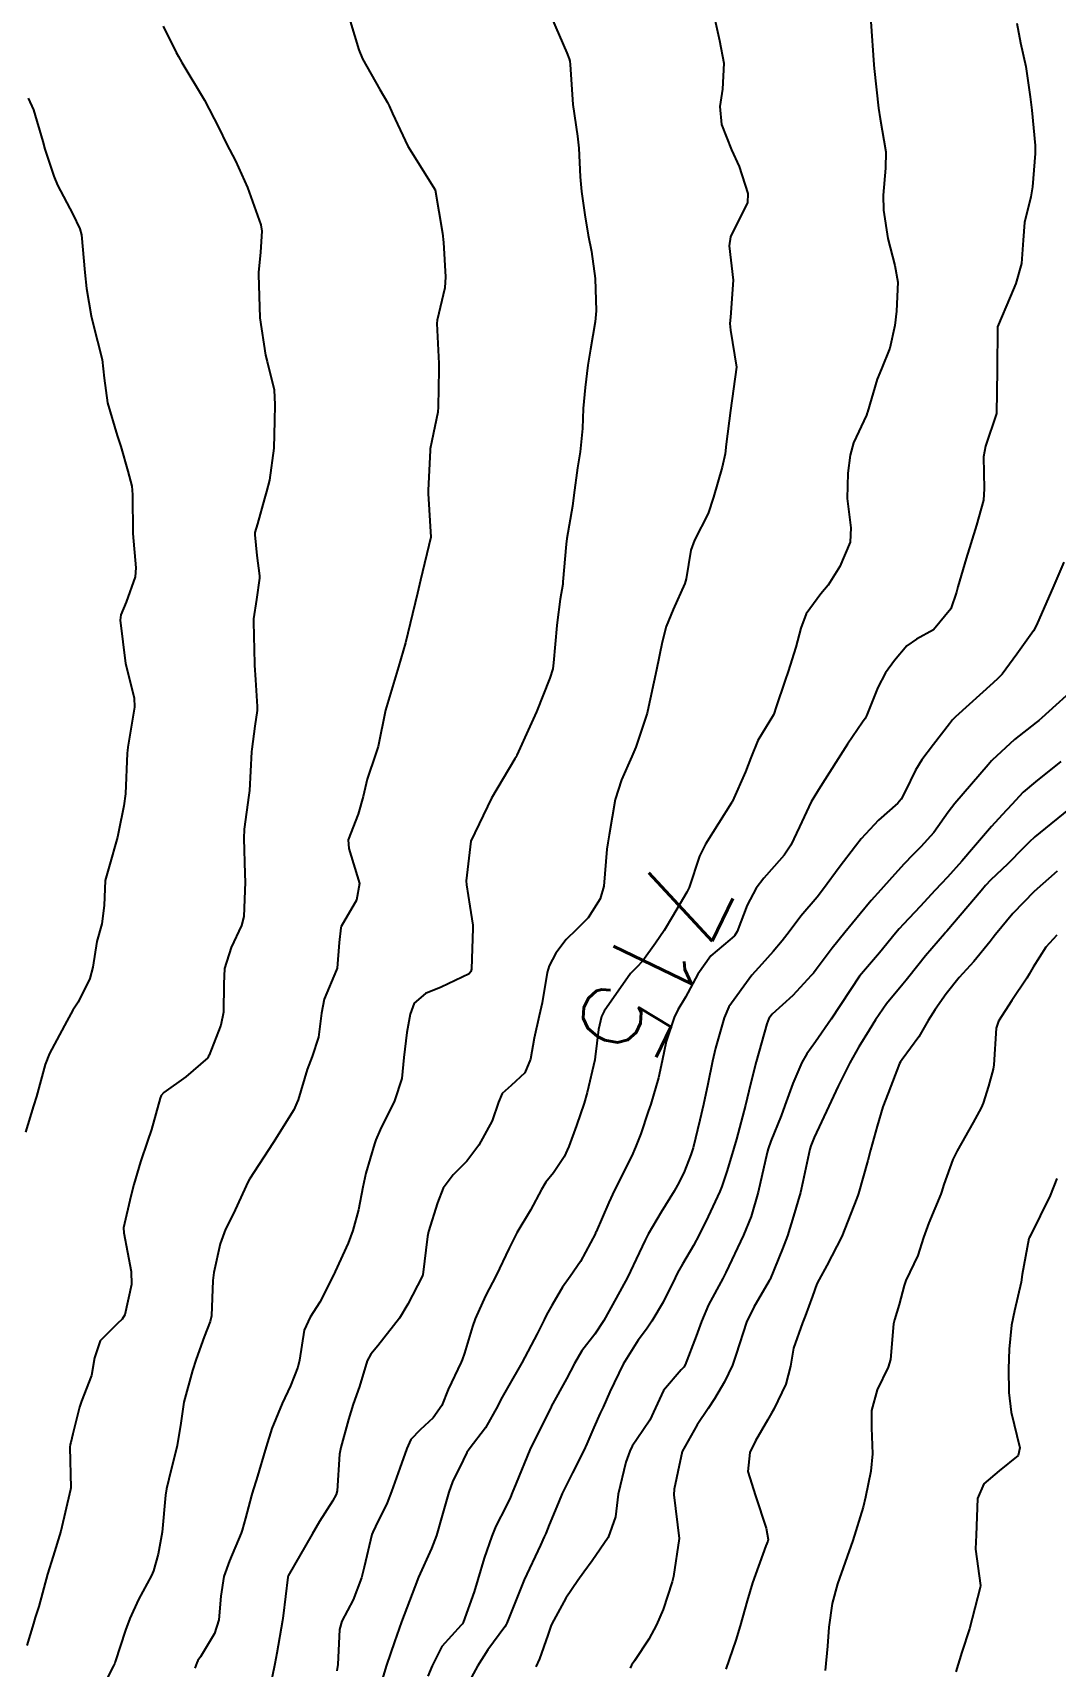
# Model space of a CAD drawing. Header units: metres. Extents: x 298520 to 308411, y 7433745 to 7450750.
# Drawn here: x 301546.9 to 301594, y 7442580.4 to 7442655.7 of the extents above; entities that cross this region are included whole.
import ezdxf
from ezdxf.enums import TextEntityAlignment as Align

# ---------------------------------------------------------------- set-up
doc = ezdxf.new("R2010")
doc.units = ezdxf.units.M
doc.header["$LTSCALE"] = 10
doc.linetypes.add('DASHED', pattern=[0.75, 0.5, -0.25])
for name, color, linetype in [('Cotas', 45, 'Continuous'), ('Curvas de Nivel 1m', 11, 'Continuous'), ('Curvas de Nivel 5m', 15, 'Continuous'), ('Vias Secundárias', 230, 'DASHED')]:
    doc.layers.add(name, color=color, linetype=linetype)
doc.styles.add('Style-STANDARD', font='STANDARD.shx')

msp = doc.modelspace()

# ---------------------------------------------------------------- linework, layer by layer
at = {"layer": 'Curvas de Nivel 1m', "flags": 128}
for points, elevation in [([(301552.886, 7442655.958), (301553.485, 7442654.743), (301553.589, 7442654.559), (301553.746, 7442654.29), (301554.784, 7442652.547), (301555.44, 7442651.27), (301555.798, 7442650.536), (301556.208, 7442649.75), (301556.771, 7442648.526), (301557.387, 7442646.8), (301557.426, 7442646.519), (301557.373, 7442645.548), (301557.275, 7442644.61), (301557.276, 7442644.521), (301557.333, 7442642.52), (301557.6, 7442640.8), (301557.675, 7442640.515), (301558.002, 7442639.211), (301558.026, 7442638.509), (301558.019, 7442637.772), (301557.978, 7442636.509), (301557.784, 7442635.047), (301557.643, 7442634.514), (301557.551, 7442634.202), (301557.221, 7442633.034), (301557.112, 7442632.623), (301557.111, 7442632.521), (301557.203, 7442631.568), (301557.314, 7442630.639), (301557.315, 7442630.518), (301557.183, 7442629.538), (301557.05, 7442628.645), (301557.044, 7442628.521), (301557.084, 7442626.58), (301557.085, 7442626.521), (301557.136, 7442625.843), (301557.217, 7442624.612), (301557.216, 7442624.519), (301557.213, 7442624.428), (301557.111, 7442623.713), (301556.964, 7442622.652), (301556.956, 7442622.521), (301556.852, 7442620.745), (301556.827, 7442620.522), (301556.618, 7442618.963), (301556.591, 7442618.525), (301556.646, 7442616.907), (301556.654, 7442616.524), (301556.599, 7442614.932), (301556.496, 7442614.525), (301556.021, 7442613.502), (301555.714, 7442612.533), (301555.67, 7442611.835), (301555.661, 7442610.533), (301555.545, 7442609.936), (301554.999, 7442608.539), (301554.977, 7442608.494), (301554.931, 7442608.427), (301553.924, 7442607.549), (301552.907, 7442606.829), (301552.787, 7442606.689), (301552.74, 7442606.572), (301552.343, 7442605.121), (301552.158, 7442604.577), (301551.829, 7442603.625), (301551.522, 7442602.583), (301551.388, 7442602.051), (301551.058, 7442600.588), (301551.065, 7442600.354), (301551.398, 7442598.584), (301551.413, 7442597.975), (301551.11, 7442596.587), (301550.99, 7442596.379), (301550.779, 7442596.183), (301549.982, 7442595.387), (301549.716, 7442594.6), (301549.575, 7442593.781), (301549.122, 7442592.606), (301549.018, 7442592.328), (301548.72, 7442591.105), (301548.623, 7442590.702), (301548.6, 7442590.612), (301548.576, 7442590.476), (301548.617, 7442588.611), (301548.609, 7442588.528), (301548.168, 7442586.618), (301547.811, 7442585.467), (301547.555, 7442584.626), (301547.144, 7442583.148), (301546.98, 7442582.635), (301546.896, 7442582.359), (301546.603, 7442581.343)], 719), ([(301561.5, 7442656.189), (301561.897, 7442654.873), (301562.068, 7442654.461), (301562.862, 7442653.049), (301563.213, 7442652.444), (301563.297, 7442652.288), (301563.448, 7442651.938), (301564.152, 7442650.433), (301565.413, 7442648.42), (301565.752, 7442646.416), (301565.795, 7442646), (301565.894, 7442644.415), (301565.867, 7442643.903), (301565.509, 7442642.418), (301565.494, 7442642.256), (301565.58, 7442640.417), (301565.587, 7442640.14), (301565.553, 7442638.417), (301565.534, 7442638.173), (301565.27, 7442636.861), (301565.193, 7442636.492), (301565.179, 7442636.421), (301565.101, 7442634.565), (301565.101, 7442634.421), (301565.213, 7442632.42), (301564.747, 7442630.427), (301564.598, 7442629.84), (301564.271, 7442628.434), (301564.051, 7442627.545), (301563.719, 7442626.441), (301563.123, 7442624.45), (301562.785, 7442622.766), (301562.688, 7442622.454), (301562.275, 7442621.264), (301562.092, 7442620.46), (301561.873, 7442619.654), (301561.414, 7442618.466), (301561.443, 7442618.07), (301561.934, 7442616.461), (301561.79, 7442615.687), (301561.086, 7442614.469), (301561.062, 7442614.41), (301560.996, 7442613.737), (301560.896, 7442612.559), (301560.873, 7442612.471), (301560.308, 7442611.132), (301560.18, 7442610.478), (301560.042, 7442609.379), (301559.755, 7442608.482), (301559.523, 7442607.885), (301559.099, 7442606.488), (301559.047, 7442606.343), (301558.898, 7442606.023), (301557.948, 7442604.504), (301556.866, 7442602.825), (301556.753, 7442602.632), (301556.703, 7442602.522), (301556.114, 7442601.257), (301555.758, 7442600.531), (301555.508, 7442599.851), (301555.217, 7442598.536), (301555.175, 7442598.169), (301555.108, 7442596.537), (301555.049, 7442596.268), (301554.773, 7442595.562), (301554.395, 7442594.546), (301554.227, 7442594.018), (301553.84, 7442592.554), (301553.69, 7442591.594), (301553.527, 7442590.558), (301553.142, 7442589.008), (301553.029, 7442588.565), (301552.987, 7442588.267), (301552.832, 7442586.567), (301552.653, 7442585.559), (301552.434, 7442584.783), (301552.34, 7442584.573), (301551.744, 7442583.467), (301551.34, 7442582.583), (301551.143, 7442582.057), (301550.666, 7442580.589), (301550.645, 7442580.536), (301550.591, 7442580.411), (301549.979, 7442579.196)], 718), ([(301570.773, 7442656.357), (301571.487, 7442654.727), (301571.599, 7442654.463), (301571.624, 7442654.348), (301571.632, 7442654.196), (301571.757, 7442652.345), (301571.984, 7442650.888), (301572.046, 7442650.341), (301572.101, 7442649.021), (301572.161, 7442648.339), (301572.321, 7442647.265), (301572.47, 7442646.334), (301572.618, 7442645.574), (301572.794, 7442644.329), (301572.832, 7442642.844), (301572.793, 7442642.335), (301572.577, 7442641.081), (301572.458, 7442640.339), (301572.331, 7442639.311), (301572.243, 7442638.341), (301572.204, 7442637.415), (301572.105, 7442636.342), (301571.982, 7442635.616), (301571.804, 7442634.344), (301571.742, 7442633.838), (301571.492, 7442632.347), (301571.462, 7442632.096), (301571.307, 7442630.349), (301571.295, 7442630.246), (301571.185, 7442629.555), (301571.036, 7442628.489), (301571.022, 7442628.352), (301570.876, 7442626.624), (301570.834, 7442626.353), (301570.698, 7442625.914), (301570.084, 7442624.36), (301569.785, 7442623.692), (301569.187, 7442622.369), (301569.158, 7442622.303), (301569.091, 7442622.194), (301568.012, 7442620.386), (301567.053, 7442618.4), (301566.852, 7442616.575), (301566.855, 7442616.402), (301567.013, 7442615.411), (301567.147, 7442614.541), (301567.149, 7442614.398), (301567.088, 7442612.502), (301567.065, 7442612.399), (301566.981, 7442612.296), (301565.698, 7442611.687), (301564.968, 7442611.393), (301564.453, 7442610.935), (301564.268, 7442610.43), (301564.105, 7442609.593), (301563.969, 7442608.434), (301563.887, 7442607.467), (301563.546, 7442606.44), (301562.889, 7442605.103), (301562.688, 7442604.648), (301562.614, 7442604.453), (301562.215, 7442603.111), (301562.084, 7442602.458), (301561.881, 7442601.426), (301561.618, 7442600.462), (301561.407, 7442599.884), (301560.814, 7442598.581), (301560.779, 7442598.505), (301560.761, 7442598.471), (301560.101, 7442597.17), (301559.652, 7442596.481), (301559.383, 7442595.878), (301559.158, 7442594.486), (301559.083, 7442594.163), (301558.751, 7442593.317), (301558.372, 7442592.496), (301557.889, 7442591.339), (301557.632, 7442590.506), (301557.184, 7442588.999), (301557.029, 7442588.515), (301556.951, 7442588.254), (301556.673, 7442587.217), (301556.524, 7442586.663), (301556.479, 7442586.522), (301555.93, 7442585.247), (301555.68, 7442584.53), (301555.544, 7442583.621), (301555.448, 7442582.532), (301555.244, 7442581.903), (301554.597, 7442580.818), (301554.485, 7442580.651), (301554.436, 7442580.542), (301554.346, 7442580.299)], 717), ([(301578.308, 7442656.268), (301578.525, 7442655.296), (301578.719, 7442654.261), (301578.667, 7442653.06), (301578.531, 7442652.264), (301578.615, 7442651.433), (301579.079, 7442650.255), (301579.422, 7442649.502), (301579.834, 7442648.246), (301579.82, 7442647.825), (301579.39, 7442647.008), (301579.022, 7442646.255), (301578.968, 7442645.846), (301579.145, 7442644.253), (301579.036, 7442642.555), (301579.001, 7442642.255), (301579.026, 7442641.95), (301579.313, 7442640.25), (301579.03, 7442638.254), (301578.832, 7442636.694), (301578.786, 7442636.257), (301578.641, 7442635.644), (301578.242, 7442634.265), (301577.997, 7442633.502), (301577.377, 7442632.278), (301577.208, 7442631.815), (301576.986, 7442630.491), (301576.925, 7442630.283), (301576.381, 7442629.088), (301576.059, 7442628.291), (301575.873, 7442627.583), (301575.62, 7442626.295), (301575.202, 7442624.378), (301575.181, 7442624.299), (301575.167, 7442624.255), (301575.12, 7442624.117), (301574.664, 7442622.742), (301574.484, 7442622.309), (301574.005, 7442621.239), (301573.709, 7442620.32), (301573.438, 7442618.706), (301573.37, 7442618.325), (301573.331, 7442618.044), (301573.191, 7442616.327), (301573.017, 7442615.745), (301572.465, 7442614.878), (301571.938, 7442614.341), (301571.46, 7442613.881), (301570.986, 7442613.242), (301570.672, 7442612.659), (301570.584, 7442612.354), (301570.353, 7442610.962), (301570.208, 7442610.357), (301569.972, 7442609.33), (301569.811, 7442608.361), (301569.553, 7442607.734), (301568.915, 7442607.149), (301568.501, 7442606.784), (301568.337, 7442606.378), (301568.038, 7442605.527), (301567.434, 7442604.392), (301566.876, 7442603.666), (301566.242, 7442603.033), (301565.788, 7442602.411), (301565.529, 7442601.737), (301565.114, 7442600.417), (301565.063, 7442600.186), (301564.841, 7442598.42), (301564.835, 7442598.397), (301564.812, 7442598.353), (301564.155, 7442597.067), (301563.775, 7442596.435), (301562.77, 7442595.157), (301562.445, 7442594.774), (301562.279, 7442594.455), (301561.928, 7442593.281), (301561.63, 7442592.461), (301561.429, 7442591.766), (301561.072, 7442590.466), (301561.01, 7442590.167), (301560.902, 7442588.468), (301560.858, 7442588.3), (301560.686, 7442587.992), (301560.081, 7442587.066), (301559.754, 7442586.479), (301558.643, 7442584.55), (301558.626, 7442584.5), (301558.411, 7442582.716), (301558.381, 7442582.502), (301558.12, 7442580.985), (301558.034, 7442580.506), (301557.788, 7442579.3)], 716), ([(301592.228, 7442656.103), (301592.403, 7442655.191), (301592.645, 7442654.098), (301592.847, 7442652.711), (301592.913, 7442652.095), (301593.073, 7442650.457), (301593.077, 7442650.094), (301592.949, 7442648.556), (301592.864, 7442648.095), (301592.577, 7442646.912), (301592.513, 7442646.099), (301592.448, 7442645.023), (301592.185, 7442644.102), (301591.94, 7442643.518), (301591.333, 7442642.11), (301591.313, 7442640.11), (301591.283, 7442638.11), (301590.777, 7442636.605), (301590.696, 7442636.116), (301590.728, 7442634.636), (301590.683, 7442634.116), (301590.369, 7442632.975), (301590.113, 7442632.121), (301589.895, 7442631.434), (301589.51, 7442630.127), (301589.44, 7442629.877), (301589.183, 7442629.108), (301588.378, 7442628.142), (301587.601, 7442627.719), (301587.162, 7442627.401), (301586.583, 7442626.734), (301586.176, 7442626.17), (301585.816, 7442625.493), (301585.304, 7442624.178), (301585.242, 7442624.058), (301585.118, 7442623.885), (301584.414, 7442622.879), (301583.984, 7442622.197), (301583.079, 7442620.775), (301582.863, 7442620.424), (301582.75, 7442620.213), (301582.212, 7442619.067), (301581.808, 7442618.222), (301581.51, 7442617.762), (301581.038, 7442617.234), (301580.559, 7442616.706), (301580.215, 7442616.238), (301579.8, 7442615.457), (301579.342, 7442614.247), (301579.208, 7442614.04), (301578.997, 7442613.862), (301578.122, 7442613.127), (301577.527, 7442612.272), (301576.962, 7442611.214), (301576.609, 7442610.631), (301576.427, 7442610.285), (301576.061, 7442609.17), (301575.885, 7442608.29), (301575.712, 7442607.501), (301575.352, 7442606.296), (301575.239, 7442605.958), (301574.889, 7442604.926), (301574.656, 7442604.303), (301574.485, 7442603.912), (301573.684, 7442602.318), (301573.415, 7442601.761), (301572.834, 7442600.399), (301572.812, 7442600.352), (301572.802, 7442600.33), (301572.113, 7442599.044), (301571.634, 7442598.342), (301571.292, 7442597.858), (301570.793, 7442597.004), (301570.555, 7442596.585), (301570.434, 7442596.355), (301570.118, 7442595.702), (301569.414, 7442594.37), (301568.751, 7442593.218), (301568.45, 7442592.679), (301568.305, 7442592.384), (301567.736, 7442591.381), (301566.987, 7442590.397), (301566.876, 7442590.234), (301566.708, 7442589.89), (301566.221, 7442588.881), (301566.048, 7442588.406), (301565.744, 7442587.342), (301565.474, 7442586.412), (301565.253, 7442585.818), (301564.644, 7442584.486), (301564.617, 7442584.42), (301564.6, 7442584.378), (301563.866, 7442582.431), (301563.536, 7442581.509), (301563.18, 7442580.441), (301562.573, 7442578.45)], 714), ([(301594.395, 7442631.262), (301593.881, 7442630.08), (301593.177, 7442628.474), (301593.06, 7442628.205), (301592.997, 7442628.092), (301592.226, 7442627.031), (301591.544, 7442626.106), (301591.353, 7442625.896), (301591.139, 7442625.7), (301589.398, 7442624.136), (301589.262, 7442623.996), (301589.118, 7442623.817), (301588.384, 7442622.867), (301587.854, 7442622.152), (301587.558, 7442621.685), (301587.078, 7442620.702), (301586.898, 7442620.338), (301586.737, 7442620.163), (301585.857, 7442619.38), (301585.056, 7442618.516), (301584.787, 7442618.184), (301584.035, 7442617.198), (301583.322, 7442616.206), (301583.019, 7442615.827), (301582.277, 7442614.95), (301581.74, 7442614.223), (301581.413, 7442613.81), (301580.989, 7442613.321), (301580.469, 7442612.747), (301580.014, 7442612.24), (301578.958, 7442610.768), (301578.731, 7442610.262), (301578.342, 7442608.863), (301578.202, 7442608.267), (301577.983, 7442607.204), (301577.788, 7442606.271), (301577.616, 7442605.553), (301577.305, 7442604.276), (301577.206, 7442603.95), (301576.871, 7442603.128), (301576.593, 7442602.556), (301576.437, 7442602.284), (301575.829, 7442601.309), (301575.239, 7442600.296), (301575.099, 7442600.028), (301574.824, 7442599.44), (301574.275, 7442598.308), (301573.759, 7442597.355), (301573.191, 7442596.324), (301572.777, 7442595.697), (301572.182, 7442594.923), (301571.833, 7442594.339), (301571.468, 7442593.631), (301570.77, 7442592.35), (301570.758, 7442592.334), (301570.742, 7442592.293), (301570.085, 7442590.997), (301569.787, 7442590.364), (301569.15, 7442588.826), (301568.966, 7442588.376), (301568.882, 7442588.186), (301568.684, 7442587.767), (301568.214, 7442586.84), (301568.03, 7442586.386), (301567.677, 7442585.366), (301567.387, 7442584.393), (301567.211, 7442583.82), (301566.714, 7442582.399), (301566.68, 7442582.341), (301566.621, 7442582.278), (301565.719, 7442581.296), (301565.284, 7442580.413), (301565.078, 7442579.925)], 713), ([(301595.139, 7442625.687), (301593.385, 7442624.086), (301593.245, 7442623.964), (301593.12, 7442623.868), (301592.123, 7442623.084), (301591.093, 7442622.147), (301591.076, 7442622.127), (301591.06, 7442622.11), (301590.903, 7442621.925), (301589.373, 7442620.136), (301589.069, 7442619.744), (301588.395, 7442618.812), (301587.797, 7442618.153), (301587.428, 7442617.776), (301587.041, 7442617.369), (301586.463, 7442616.734), (301585.956, 7442616.171), (301585.517, 7442615.676), (301585.012, 7442615.055), (301584.301, 7442614.191), (301583.715, 7442613.476), (301582.977, 7442612.49), (301582.855, 7442612.331), (301582.751, 7442612.212), (301581.896, 7442611.289), (301580.955, 7442610.437), (301580.798, 7442610.232), (301580.702, 7442609.985), (301580.212, 7442608.241), (301579.948, 7442607.214), (301579.721, 7442606.248), (301579.305, 7442604.671), (301579.18, 7442604.256), (301578.873, 7442603.239), (301578.631, 7442602.496), (301578.539, 7442602.263), (301578, 7442601.114), (301577.582, 7442600.273), (301577.323, 7442599.78), (301576.819, 7442598.91), (301576.586, 7442598.512), (301576.472, 7442598.283), (301575.924, 7442597.161), (301575.405, 7442596.294), (301575.15, 7442595.925), (301574.774, 7442595.413), (301574.081, 7442594.31), (301573.466, 7442593.035), (301573.153, 7442592.324), (301573.021, 7442592.043), (301572.729, 7442591.389), (301572.411, 7442590.64), (301572.262, 7442590.335), (301571.739, 7442589.303), (301571.269, 7442588.344), (301571.096, 7442587.936), (301570.671, 7442586.912), (301570.513, 7442586.504), (301570.448, 7442586.353), (301570.265, 7442585.962), (301569.513, 7442584.367), (301568.78, 7442582.534), (301568.726, 7442582.378), (301568.693, 7442582.308), (301568.62, 7442582.21), (301567.84, 7442581.152), (301567.362, 7442580.392), (301567.092, 7442579.891)], 712), ([(301594.255, 7442622.073), (301593.083, 7442621.144), (301592.515, 7442620.66), (301591.993, 7442620.101), (301591.555, 7442619.618), (301591.063, 7442619.084), (301590.231, 7442618.122), (301589.686, 7442617.488), (301589.032, 7442616.75), (301588.734, 7442616.437), (301588.462, 7442616.146), (301587.766, 7442615.402), (301587.007, 7442614.585), (301586.804, 7442614.363), (301586.635, 7442614.164), (301585.894, 7442613.267), (301584.973, 7442612.18), (301583.665, 7442610.199), (301582.942, 7442609.163), (301582.542, 7442608.609), (301582.317, 7442608.216), (301581.897, 7442607.241), (301581.539, 7442606.224), (301581.37, 7442605.753), (301580.886, 7442604.579), (301580.758, 7442604.232), (301580.713, 7442604.065), (301580.309, 7442602.238), (301579.978, 7442601.111), (301579.621, 7442600.248), (301578.816, 7442598.527), (301578.727, 7442598.347), (301578.681, 7442598.261), (301578.022, 7442597.04), (301577.694, 7442596.271), (301577.452, 7442595.597), (301576.934, 7442594.278), (301576.871, 7442594.169), (301576.761, 7442594.04), (301575.947, 7442593.092), (301575.569, 7442592.292), (301575.307, 7442591.722), (301574.721, 7442590.86), (301574.494, 7442590.526), (301574.382, 7442590.305), (301574.199, 7442589.798), (301573.857, 7442588.313), (301573.726, 7442587.266), (301573.398, 7442586.319), (301572.652, 7442585.245), (301572.262, 7442584.718), (301571.987, 7442584.337), (301571.444, 7442583.533), (301570.794, 7442582.348), (301570.742, 7442582.228), (301570.615, 7442581.821), (301570.222, 7442580.732), (301570.056, 7442580.358)], 711), ([(301594.093, 7442617.018), (301593.023, 7442616.09), (301592.04, 7442615.072), (301591.237, 7442614.108), (301591.139, 7442613.97), (301590.998, 7442613.788), (301590.238, 7442612.867), (301589.565, 7442612.131), (301588.965, 7442611.368), (301588.457, 7442610.646), (301588.142, 7442610.148), (301587.711, 7442609.387), (301586.935, 7442608.346), (301586.859, 7442608.236), (301586.826, 7442608.161), (301586.289, 7442606.789), (301586.057, 7442606.168), (301585.785, 7442605.28), (301585.482, 7442604.174), (301585.356, 7442603.695), (301584.931, 7442602.179), (301584.91, 7442602.122), (301584.851, 7442601.952), (301584.165, 7442600.19), (301583.467, 7442598.847), (301583.108, 7442598.206), (301583.012, 7442598.005), (301582.801, 7442597.448), (301582.474, 7442596.527), (301582.343, 7442596.214), (301581.939, 7442595.051), (301581.789, 7442594.22), (301581.584, 7442593.393), (301581.02, 7442592.227), (301580.918, 7442592.05), (301580.735, 7442591.721), (301580.185, 7442590.774), (301579.918, 7442590.242), (301579.83, 7442589.369), (301580.175, 7442588.238), (301580.671, 7442586.748), (301580.764, 7442586.229), (301580.746, 7442586.145), (301580.66, 7442585.94), (301580.044, 7442584.239), (301579.793, 7442583.401), (301579.472, 7442582.247), (301579.274, 7442581.589), (301578.819, 7442580.257)], 709), ([(301594.077, 7442614.074), (301593.559, 7442613.517), (301592.981, 7442612.603), (301592.797, 7442612.271), (301592.692, 7442612.093), (301591.992, 7442611.071), (301591.375, 7442610.106), (301591.273, 7442609.784), (301591.173, 7442608.108), (301591.131, 7442607.907), (301590.918, 7442607.113), (301590.678, 7442606.342), (301590.577, 7442606.115), (301590.219, 7442605.443), (301589.473, 7442604.131), (301589.277, 7442603.734), (301588.86, 7442602.58), (301588.759, 7442602.236), (301588.726, 7442602.141), (301588.164, 7442600.823), (301587.931, 7442600.149), (301587.656, 7442599.32), (301587.116, 7442598.157), (301587.028, 7442597.939), (301586.796, 7442597.065), (301586.589, 7442596.358), (301586.546, 7442596.162), (301586.401, 7442594.529), (301586.292, 7442594.165), (301585.795, 7442593.128), (301585.534, 7442592.172), (301585.523, 7442591.38), (301585.581, 7442590.171), (301585.495, 7442589.382), (301585.258, 7442588.174), (301585.145, 7442587.717), (301584.663, 7442586.18), (301583.956, 7442584.19), (301583.714, 7442583.274), (301583.554, 7442582.196), (301583.495, 7442581.311), (301583.391, 7442580.198)], 708), ([(301594.077, 7442602.859), (301593.768, 7442602.076), (301592.834, 7442600.204), (301592.791, 7442600.132), (301592.776, 7442600.091), (301592.477, 7442598.433), (301592.42, 7442598.094), (301592.124, 7442596.766), (301591.975, 7442596.098), (301591.869, 7442595.002), (301591.846, 7442594.099), (301591.852, 7442592.999), (301591.969, 7442592.098), (301592.361, 7442590.451), (301592.286, 7442590.094), (301591.419, 7442589.39), (301590.7, 7442588.795), (301590.412, 7442588.114), (301590.353, 7442586.43), (301590.338, 7442586.115), (301590.324, 7442585.779), (301590.545, 7442584.111), (301590.54, 7442584.01), (301590.039, 7442582.119), (301589.693, 7442581.037), (301589.413, 7442580.128)], 707)]:
    msp.add_lwpolyline(points, dxfattribs=dict(at, elevation=elevation))
at = {"layer": 'Curvas de Nivel 5m', "flags": 128}
for points, elevation in [([(301585.503, 7442656.18), (301585.637, 7442654.178), (301585.654, 7442654.005), (301585.845, 7442652.176), (301585.925, 7442651.698), (301586.184, 7442650.172), (301586.174, 7442649.42), (301586.071, 7442648.173), (301586.085, 7442647.484), (301586.282, 7442646.171), (301586.609, 7442644.929), (301586.741, 7442644.166), (301586.683, 7442642.826), (301586.604, 7442642.167), (301586.374, 7442641.118), (301585.99, 7442640.173), (301585.793, 7442639.688), (301585.344, 7442638.179), (301585.334, 7442638.138), (301585.291, 7442638.031), (301584.699, 7442636.761), (301584.547, 7442636.191), (301584.43, 7442635.368), (301584.402, 7442634.193), (301584.569, 7442632.843), (301584.542, 7442632.19), (301584.066, 7442631.061), (301583.525, 7442630.205), (301583.189, 7442629.8), (301582.517, 7442628.88), (301582.269, 7442628.219), (301582.042, 7442627.339), (301581.68, 7442626.225), (301581.544, 7442625.821), (301581.126, 7442624.546), (301581.048, 7442624.307), (301581.006, 7442624.231), (301580.295, 7442623.048), (301579.962, 7442622.241), (301579.723, 7442621.607), (301579.114, 7442620.25), (301579.099, 7442620.223), (301579.072, 7442620.174), (301577.879, 7442618.268), (301577.602, 7442617.714), (301577.121, 7442616.279), (301577.021, 7442616.056), (301576.36, 7442614.936), (301575.977, 7442614.29), (301575.579, 7442613.709), (301574.982, 7442612.886), (301574.702, 7442612.579), (301574.426, 7442612.308), (301573.204, 7442610.575), (301573.083, 7442610.328), (301572.947, 7442609.728), (301572.794, 7442608.472), (301572.77, 7442608.332), (301572.422, 7442606.823), (301572.285, 7442606.336), (301571.933, 7442605.299), (301571.585, 7442604.343), (301571.366, 7442603.858), (301570.871, 7442603.121), (301570.521, 7442602.698), (301570.315, 7442602.355), (301569.804, 7442601.405), (301569.182, 7442600.367), (301568.826, 7442599.652), (301568.23, 7442598.386), (301567.74, 7442597.45), (301567.261, 7442596.395), (301567.138, 7442596.038), (301566.767, 7442594.821), (301566.658, 7442594.507), (301566.609, 7442594.402), (301566.023, 7442593.135), (301565.719, 7442592.41), (301565.318, 7442591.83), (301564.726, 7442591.284), (301564.302, 7442590.844), (301564.113, 7442590.429), (301563.791, 7442589.521), (301563.406, 7442588.439), (301563.209, 7442587.918), (301562.669, 7442586.827), (301562.546, 7442586.57), (301562.501, 7442586.452), (301562.15, 7442584.953), (301562.023, 7442584.456), (301561.644, 7442583.449), (301561.12, 7442582.465), (301561.009, 7442582.075), (301560.936, 7442580.467), (301560.887, 7442580.17)], 715), ([(301546.659, 7442652.642), (301546.909, 7442652.099), (301547.339, 7442650.641), (301547.43, 7442650.3), (301547.836, 7442649.053), (301548.016, 7442648.631), (301548.711, 7442647.303), (301549.041, 7442646.615), (301549.109, 7442646.343), (301549.266, 7442644.611), (301549.352, 7442643.877), (301549.564, 7442642.608), (301549.639, 7442642.298), (301550.066, 7442640.602), (301550.167, 7442639.739), (301550.318, 7442638.6), (301550.76, 7442637.106), (301550.924, 7442636.593), (301551.252, 7442635.463), (301551.428, 7442634.77), (301551.457, 7442634.587), (301551.465, 7442634.361), (301551.481, 7442632.586), (301551.616, 7442631.002), (301551.583, 7442630.584), (301551.181, 7442629.422), (301550.931, 7442628.836), (301550.895, 7442628.593), (301551.143, 7442626.59), (301551.549, 7442625.005), (301551.558, 7442624.583), (301551.256, 7442622.739), (301551.234, 7442622.588), (301551.227, 7442622.462), (301551.142, 7442620.589), (301551.067, 7442620.031), (301550.823, 7442618.824), (301550.776, 7442618.593), (301550.385, 7442617.244), (301550.199, 7442616.598), (301550.164, 7442615.446), (301550.06, 7442614.599), (301549.818, 7442613.778), (301549.633, 7442612.603), (301549.496, 7442612.084), (301548.959, 7442610.987), (301548.808, 7442610.759), (301548.711, 7442610.614), (301548.437, 7442610.107), (301547.645, 7442608.629), (301547.446, 7442608.111), (301547.034, 7442606.638), (301546.899, 7442606.214), (301546.53, 7442605)], 720), ([(301594.853, 7442620.063), (301593.058, 7442618.604), (301592.793, 7442618.355), (301592.538, 7442618.095), (301591.79, 7442617.354), (301591.031, 7442616.619), (301590.783, 7442616.357), (301590.578, 7442616.117), (301589.004, 7442614.267), (301588.945, 7442614.199), (301588.891, 7442614.141), (301588.017, 7442613.12), (301587.246, 7442612.157), (301587.126, 7442612.003), (301586.969, 7442611.813), (301586.224, 7442610.904), (301585.707, 7442610.172), (301585.421, 7442609.702), (301584.94, 7442608.924), (301584.526, 7442608.186), (301583.997, 7442607.113), (301583.556, 7442606.2), (301582.888, 7442604.745), (301582.733, 7442604.363), (301582.685, 7442604.212), (301582.363, 7442602.712), (301582.249, 7442602.216), (301581.938, 7442601.127), (301581.65, 7442600.222), (301581.425, 7442599.626), (301580.855, 7442598.23), (301580.843, 7442598.199), (301580.812, 7442598.151), (301580.098, 7442596.936), (301579.767, 7442596.245), (301579.289, 7442594.773), (301579.114, 7442594.255), (301578.755, 7442593.496), (301578.299, 7442592.713), (301577.992, 7442592.268), (301577.486, 7442591.518), (301576.806, 7442590.279), (301576.783, 7442590.208), (301576.709, 7442589.857), (301576.434, 7442588.544), (301576.416, 7442588.283), (301576.663, 7442586.28), (301576.399, 7442584.529), (301576.341, 7442584.283), (301575.92, 7442582.997), (301575.619, 7442582.29), (301575.269, 7442581.637), (301574.598, 7442580.634), (301574.461, 7442580.435), (301574.404, 7442580.303)], 710)]:
    msp.add_lwpolyline(points, dxfattribs=dict(at, elevation=elevation))
at = {"layer": 'Vias Secundárias'}
msp.add_lwpolyline([(301465.55, 7442973.319, 0), (301478.59, 7442967.28, -0.011668)], format="xyb", dxfattribs=at)

# ---------------------------------------------------------------- texts
at = {"layer": 'Cotas', "style": 'Style-STANDARD'}
msp.add_text('715', height=4, rotation=244.27428, dxfattribs=at).set_placement((301575.501, 7442612.836, 715), align=Align.MIDDLE_CENTER)

doc.saveas('drawing.dxf')
